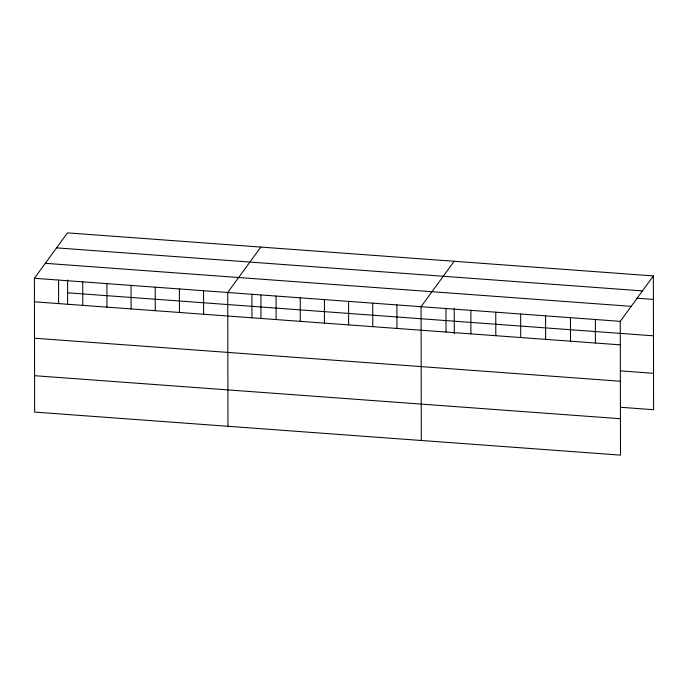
<?xml version="1.0" encoding="UTF-8"?>
<svg xmlns="http://www.w3.org/2000/svg" width="688" height="688" viewBox="0 0 688 688"><rect width="100%" height="100%" fill="white"/><g stroke="black" fill="none" stroke-linecap="round" stroke-linejoin="round"><path stroke-width="1.03" d="M653.368 275.914L620.266 321.33L620.499 455.121L34.632 412.086L34.4 278.296L67.501 232.879L653.368 275.914L653.6 409.704L620.404 407.262M260.838 247.078L227.737 292.495L227.969 426.285M454.175 261.285L421.073 306.693L421.305 440.492M56.579 247.869L642.446 290.895M636.804 298.214L653.411 299.435M45.322 263.315L631.188 306.341M34.4 278.296L620.266 321.33M67.605 292.796L653.471 335.821M34.443 301.817L620.301 344.851M620.335 370.875L653.54 373.309M34.503 338.212L620.37 381.238M34.572 375.7L620.43 418.725M595.361 319.499L595.404 343.02M570.464 317.667L570.507 341.188M545.567 315.844L545.61 339.365M520.67 314.012L520.704 337.533M495.764 312.18L495.807 335.71M470.867 310.357L470.91 333.878M454.252 308.344L454.304 333.689M445.97 308.525L446.013 332.046M396.899 304.922L396.942 328.443M372.733 303.15L372.776 326.671M348.567 301.37L348.61 324.891M324.401 299.598L324.444 323.119M300.235 297.827L300.278 321.348M276.069 296.046L276.112 319.567M260.924 295.221L260.958 318.449M251.903 294.275L251.946 317.796M203.571 290.723L203.605 314.244M179.405 288.951L179.439 312.472M155.23 287.171L155.273 310.692M131.064 285.4L131.107 308.921M106.898 283.619L106.941 307.149M82.732 281.848L82.775 305.369M67.587 279.947L67.63 304.251M58.566 280.076L58.609 303.597"/></g></svg>
